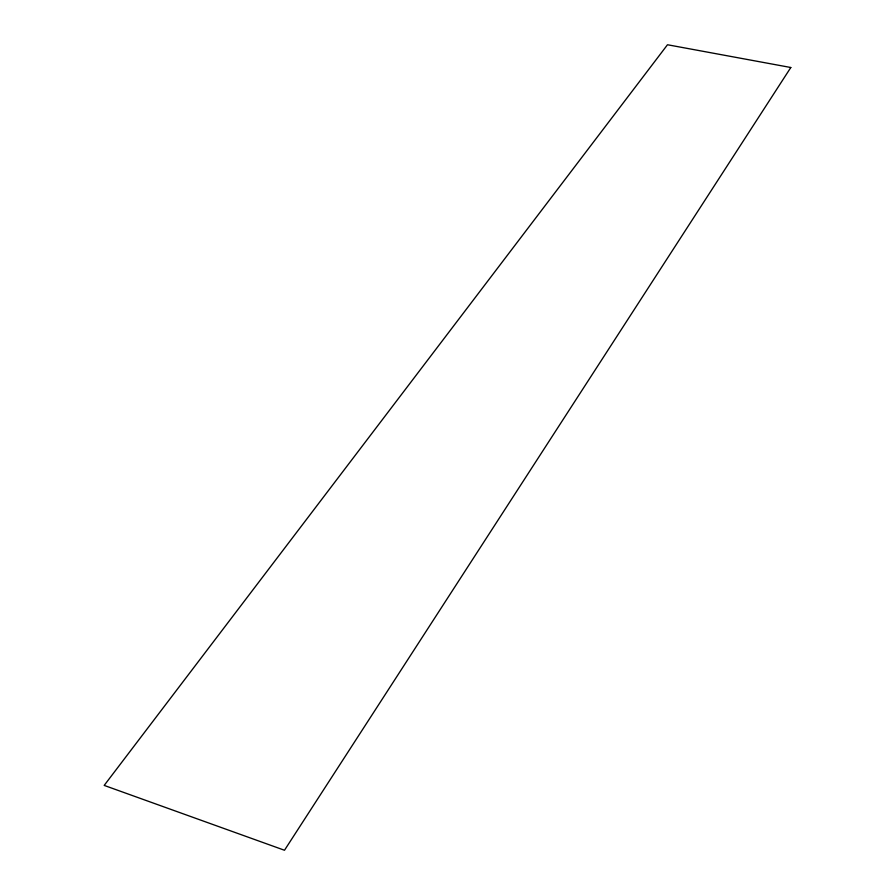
<?xml version="1.0" encoding="UTF-8"?>
<svg xmlns="http://www.w3.org/2000/svg" width="895" height="895" viewBox="0 0 895 895"><rect width="100%" height="100%" fill="white"/><g stroke="black" fill="none" stroke-linecap="round" stroke-linejoin="round"><path stroke-width="1.34" d="M790.811 67.505L284.487 850.25L104.189 785.407L667.491 44.75L790.811 67.505"/></g></svg>
